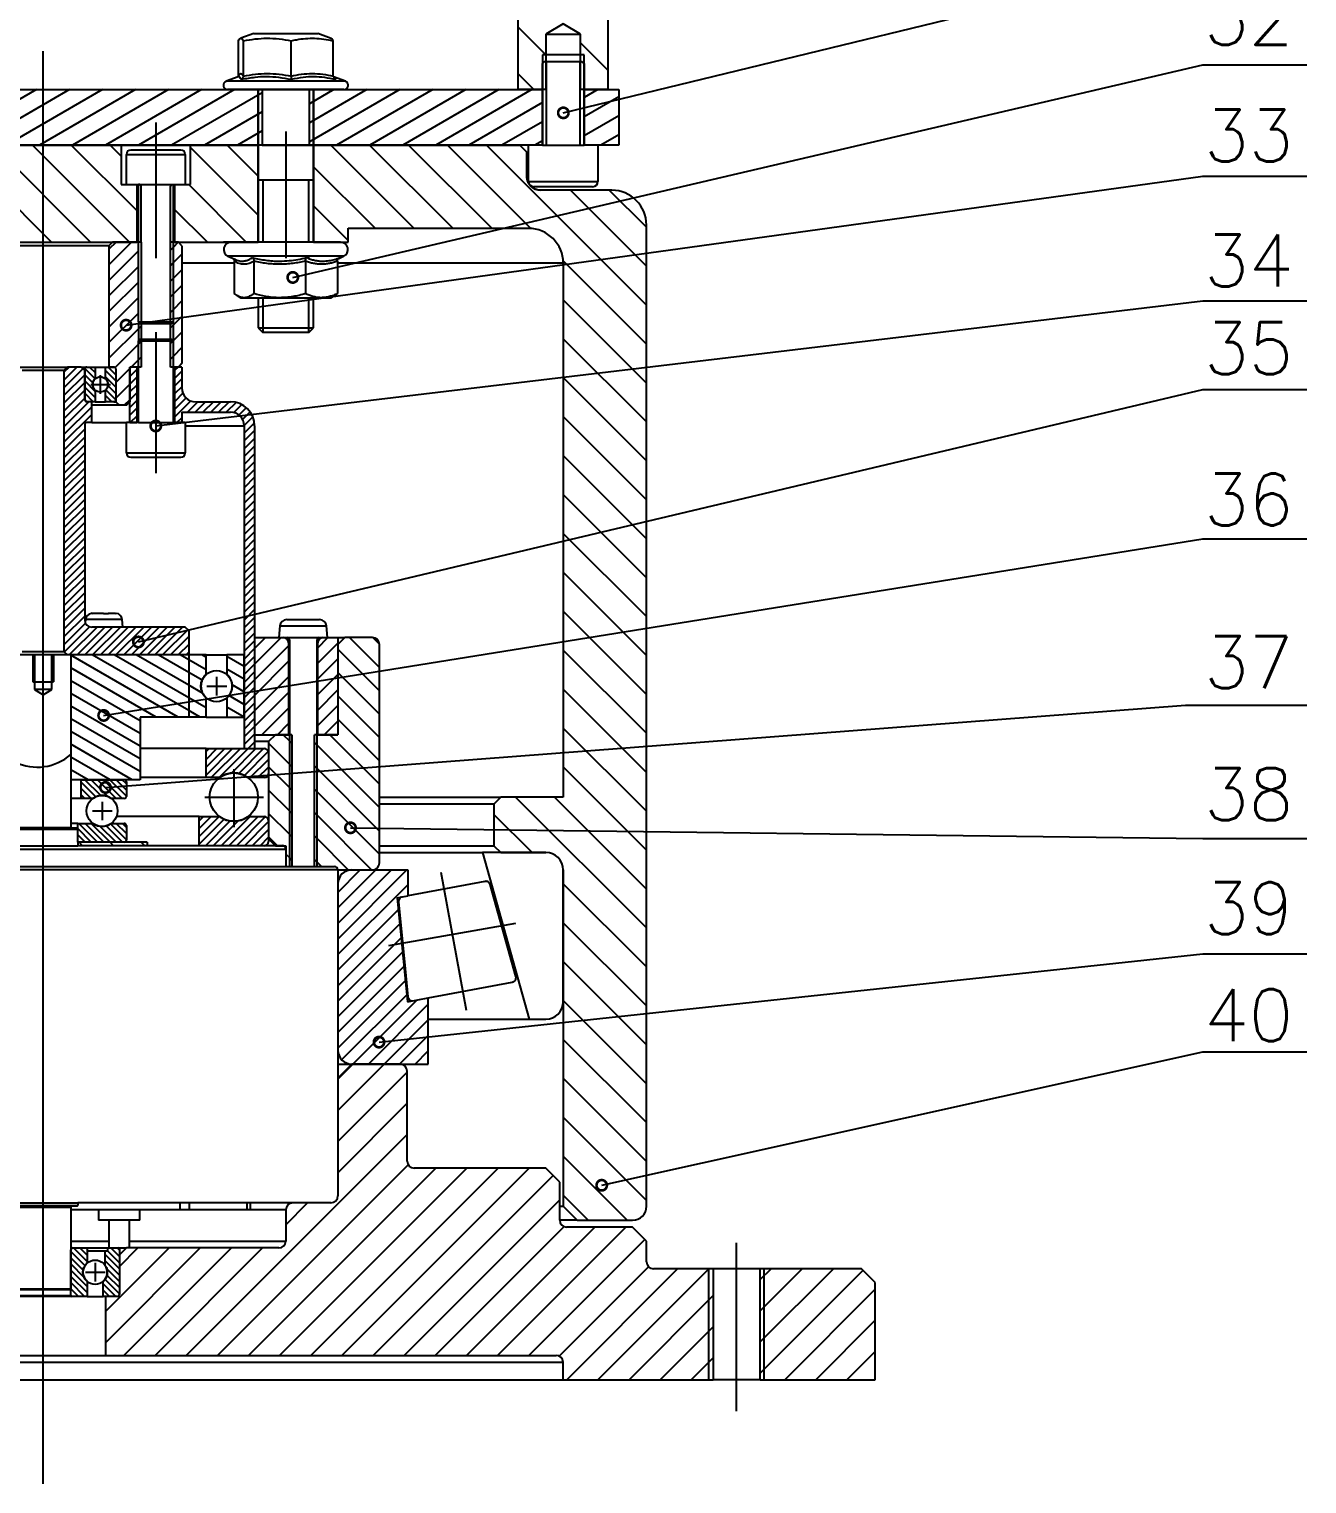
# Model space of a CAD drawing. Header units: millimetres. Extents: x 56 to 1245, y 45 to 886.
# Drawn here: x 543.7 to 666.5, y 280.4 to 420.2 of the extents above; entities that cross this region are included whole.
import ezdxf
from ezdxf.enums import TextEntityAlignment as Align

# ---------------------------------------------------------------- set-up
doc = ezdxf.new("R2010")
doc.units = ezdxf.units.MM
doc.layers.get('0').update_dxf_attribs({"color": 3})
doc.styles.get("Standard").update_dxf_attribs({"font": 'txt', "bigfont": 'gbcbig.shx'})

# ---------------------------------------------------------------- blocks, each defined once
blk = doc.blocks.new('_DotSmall')
at = {"color": 0, "linetype": 'ByBlock', "const_width": 0.5}
blk.add_lwpolyline([(-0.0625, 0, 1), (0.0625, 0, 1)], format="xyb", close=True, dxfattribs=at)

msp = doc.modelspace()

# ---------------------------------------------------------------- hatches: boundary and pattern name
h = msp.add_hatch()
h.set_pattern_fill('ANSI31', color=0, scale=0.25, style=0)
edge = h.paths.add_edge_path(flags=17)
edge.add_line((544.19, 360.05), (542.42, 360.05))
edge.add_line((544.02, 360.05), (544.02, 357.47))
edge.add_line((544.02, 357.47), (546.02, 357.47))
edge.add_line((544.19, 360.05), (544.19, 356.71))
edge = h.paths.add_edge_path()
edge.add_line((546.02, 360.05), (546.02, 357.47))
edge.add_line((547.62, 360.05), (545.85, 360.05))
edge.add_line((545.85, 356.71), (545.85, 360.05))
edge.add_line((544.02, 357.47), (546.02, 357.47))
edge = h.paths.add_edge_path()
edge.add_line((546.02, 360.05), (546.02, 357.47))
edge.add_line((547.62, 360.05), (545.85, 360.05))
edge.add_line((545.85, 356.71), (545.85, 360.05))
edge.add_line((544.02, 357.47), (546.02, 357.47))
edge = h.paths.add_edge_path()
edge.add_line((544.19, 360.05), (544.19, 356.71))
edge.add_line((544.19, 360.05), (542.42, 360.05))
edge.add_line((544.02, 360.05), (544.02, 357.47))
edge.add_line((544.02, 357.47), (546.02, 357.47))

# ---------------------------------------------------------------- linework, layer by layer
at = {"layer": 'Defpoints', "linetype": 'Continuous', "lineweight": -3}
for p, q in [((590.69, 414.38), (590.69, 424.38)), ((599.35, 414.38), (599.35, 424.38)), ((565.29, 419.78), (564.04, 419.32)), ((565.29, 419.78), (571.42, 419.78)), ((572.71, 419.31), (571.42, 419.78)), ((590.69, 420.39), (593.35, 417.72)), ((595.02, 420.72), (593.35, 419.71)), ((593.35, 419.71), (593.35, 414.38)), ((593.35, 419.71), (596.69, 419.71)), ((596.69, 419.71), (595.02, 420.72)), ((596.69, 414.38), (596.69, 419.71)), ((563.79, 415.69), (563.79, 419.08)), ((564.29, 415.69), (564.29, 419.08)), ((568.85, 415.69), (568.85, 419.08)), ((572.91, 415.69), (572.91, 419.08)), ((596.69, 418.88), (599.35, 416.21)), ((593.19, 417.05), (593.02, 416.88)), ((593.02, 409.05), (593.02, 416.88)), ((596.85, 417.05), (593.19, 417.05)), ((597.02, 416.88), (596.85, 417.05)), ((597.02, 416.88), (597.02, 409.05)), ((563.77, 415.6), (562.62, 415.18)), ((563.77, 415.6), (563.79, 415.69)), ((574.08, 415.18), (572.93, 415.6)), ((590.69, 415.9), (592.2, 414.38)), ((523.95, 414.38), (566.09, 414.38)), ((544.38, 414.38), (535.14, 409.05)), ((547.56, 414.38), (538.32, 409.05)), ((550.73, 414.38), (541.49, 409.05)), ((553.91, 414.38), (544.67, 409.05)), ((557.08, 414.38), (547.84, 409.05)), ((560.26, 414.38), (551.02, 409.05)), ((563.43, 414.38), (554.19, 409.05)), ((566.09, 414.08), (557.37, 409.05)), ((563.7, 415.18), (562.62, 415.18)), ((563.82, 414.38), (562.76, 414.38)), ((574.08, 415.18), (563.7, 415.18)), ((573.94, 414.38), (563.82, 414.38)), ((565.69, 414.38), (565.69, 399.71)), ((566.09, 414.38), (566.09, 409.05)), ((566.09, 414.38), (570.62, 414.38)), ((570.62, 409.05), (570.62, 414.38)), ((570.62, 414.38), (593.02, 414.38)), ((579.31, 414.38), (570.62, 409.37)), ((576.13, 414.38), (570.62, 411.2)), ((572.96, 414.38), (570.62, 413.03)), ((571.02, 399.71), (571.02, 414.38)), ((582.48, 414.38), (573.24, 409.05)), ((585.66, 414.38), (576.42, 409.05)), ((588.83, 414.38), (579.59, 409.05)), ((592.01, 414.38), (582.77, 409.05)), ((593.35, 414.38), (590.69, 414.38)), ((593.02, 414.38), (593.02, 409.05)), ((596.69, 414.39), (596.69, 414.38)), ((599.35, 414.38), (596.69, 414.38)), ((597.02, 409.05), (597.02, 414.38)), ((597.02, 414.38), (600.35, 414.38)), ((598.36, 414.38), (597.02, 413.61)), ((600.35, 414.38), (600.35, 409.05)), ((593.02, 413.13), (585.94, 409.05)), ((600.35, 413.7), (597.02, 411.78)), ((566.09, 412.25), (560.54, 409.05)), ((593.02, 411.3), (589.12, 409.05)), ((600.35, 411.87), (597.02, 409.94)), ((566.09, 410.41), (563.72, 409.05)), ((600.35, 410.03), (598.64, 409.05)), ((566.09, 409.05), (523.95, 409.05)), ((524.35, 409.05), (565.69, 409.05)), ((552.52, 409.05), (537.52, 409.05)), ((549.58, 399.71), (540.25, 409.05)), ((553.32, 399.71), (543.99, 409.05)), ((554.02, 402.76), (547.73, 409.05)), ((552.52, 408), (551.47, 409.05)), ((552.52, 409.05), (552.52, 405.25)), ((559.19, 409.05), (552.52, 409.05)), ((559.19, 405.25), (559.19, 409.05)), ((590.85, 409.05), (559.19, 409.05)), ((565.69, 402.32), (559.19, 408.82)), ((565.69, 406.06), (562.7, 409.05)), ((566.09, 409.05), (570.62, 409.05)), ((593.02, 409.05), (570.62, 409.05)), ((571.02, 409.05), (590.85, 409.05)), ((571.02, 409.05), (590.85, 409.05)), ((580.67, 401.05), (572.67, 409.05)), ((584.41, 401.05), (576.41, 409.05)), ((588.15, 401.05), (580.15, 409.05)), ((591.9, 401.04), (583.89, 409.05)), ((603.02, 393.66), (587.64, 409.05)), ((590.85, 409.05), (591.52, 408.38)), ((591.52, 408.38), (590.85, 409.05)), ((591.52, 408.38), (591.52, 406.05)), ((591.52, 406.05), (591.52, 408.38)), ((591.69, 405.55), (591.69, 409.05)), ((593.02, 409.05), (591.69, 409.05)), ((593.02, 409.47), (592.29, 409.05)), ((598.35, 409.05), (597.02, 409.05)), ((600.35, 409.05), (597.02, 409.05)), ((598.35, 409.05), (598.35, 405.55)), ((545.84, 399.71), (537.52, 408.04)), ((553.02, 405.25), (553.02, 408.16)), ((558.69, 408.16), (558.69, 405.25)), ((576.93, 401.05), (571.02, 406.96)), ((591.69, 405.55), (597.92, 405.55)), ((597.92, 405.55), (598.35, 405.55)), ((552.52, 405.25), (554.02, 405.25)), ((553.02, 405.25), (554.19, 405.25)), ((554.02, 405.25), (554.02, 399.71)), ((554.19, 392.05), (554.19, 405.25)), ((557.52, 405.25), (558.69, 405.25)), ((557.52, 405.25), (557.52, 392.05)), ((557.69, 399.71), (557.69, 405.25)), ((557.69, 405.25), (559.19, 405.25)), ((564.55, 399.71), (559.02, 405.25)), ((597.48, 405.05), (592.19, 405.05)), ((599.69, 404.71), (592.85, 404.71)), ((603.02, 397.41), (595.71, 404.71)), ((597.85, 405.05), (597.48, 405.05)), ((603.02, 401.15), (599.45, 404.71)), ((560.81, 399.71), (557.69, 402.84)), ((574.35, 399.88), (571.02, 403.21)), ((603.02, 307.05), (603.02, 401.38)), ((574.35, 399.71), (574.35, 401.05)), ((574.35, 401.05), (591.69, 401.05)), ((536.02, 399.71), (554.02, 399.71)), ((551.35, 399.38), (538.69, 399.38)), ((551.69, 399.71), (551.35, 399.38)), ((553.52, 399.71), (551.35, 397.54)), ((552.03, 399.71), (551.35, 399.04)), ((551.35, 399.38), (551.35, 387.71)), ((554.19, 398.88), (551.35, 396.05)), ((554.45, 399.71), (551.69, 399.71)), ((554.45, 399.71), (554.45, 387.71)), ((557.25, 387.71), (557.25, 399.71)), ((558.02, 399.71), (557.25, 399.71)), ((557.52, 399.22), (557.25, 398.95)), ((558.01, 399.71), (557.52, 399.22)), ((558.35, 398.56), (557.52, 397.72)), ((557.69, 399.71), (565.69, 399.71)), ((558.35, 399.38), (558.02, 399.71)), ((558.35, 399.38), (558.35, 388.05)), ((563.09, 399.71), (562.35, 399.71)), ((565.69, 399.71), (563.09, 399.71)), ((573.62, 399.71), (563.09, 399.71)), ((571.02, 399.71), (574.35, 399.71)), ((554.19, 397.38), (551.35, 394.55)), ((557.52, 397.72), (557.25, 397.46)), ((563.39, 397.71), (558.35, 397.71)), ((562.79, 398.38), (563.45, 398.07)), ((573.91, 398.38), (562.79, 398.38)), ((563.39, 397.89), (563.39, 394.77)), ((565.28, 397.89), (565.28, 394.77)), ((570.24, 397.89), (570.24, 394.77)), ((573.31, 397.89), (573.31, 394.77)), ((595.02, 397.71), (573.31, 397.71)), ((573.45, 398.16), (573.91, 398.38)), ((603.02, 389.92), (595.01, 397.93)), ((595.02, 397.71), (595.02, 346.38)), ((554.19, 395.89), (551.35, 393.05)), ((557.52, 396.23), (557.25, 395.96)), ((558.35, 397.06), (557.52, 396.23)), ((554.19, 394.39), (551.35, 391.56)), ((557.52, 394.73), (557.25, 394.46)), ((558.35, 395.56), (557.52, 394.73)), ((563.67, 394.58), (564.02, 394.38)), ((564.02, 394.38), (564.34, 394.38)), ((564.34, 394.38), (567.76, 394.38)), ((565.69, 394.38), (565.69, 391.5)), ((567.76, 394.38), (571.78, 394.38)), ((571.02, 391.5), (571.02, 394.38)), ((571.78, 394.38), (572.69, 394.38)), ((572.69, 394.38), (573.03, 394.58)), ((557.52, 393.23), (557.25, 392.97)), ((558.35, 394.07), (557.52, 393.23)), ((603.02, 386.18), (595.02, 394.18)), ((554.19, 392.89), (551.35, 390.06)), ((554.19, 392.05), (554.32, 391.91)), ((554.45, 391.66), (554.19, 391.4)), ((554.32, 391.91), (557.39, 391.91)), ((557.52, 391.74), (557.25, 391.47)), ((557.39, 391.91), (557.52, 392.05)), ((558.35, 392.57), (557.52, 391.74)), ((554.19, 391.4), (551.35, 388.56)), ((554.32, 390.38), (554.19, 390.25)), ((554.19, 382.38), (554.19, 390.25)), ((554.45, 390.17), (554.19, 389.9)), ((557.39, 390.38), (554.32, 390.38)), ((557.52, 390.24), (557.25, 389.97)), ((557.52, 390.25), (557.39, 390.38)), ((558.35, 391.07), (557.52, 390.24)), ((557.52, 390.25), (557.52, 382.38)), ((565.69, 391.5), (566.14, 391.05)), ((565.69, 391.5), (566.19, 391.5)), ((566.55, 391.05), (566.14, 391.05)), ((566.19, 391.5), (571.02, 391.5)), ((570.57, 391.05), (566.55, 391.05)), ((570.57, 391.05), (571.02, 391.5)), ((603.02, 382.44), (595.02, 390.44)), ((554.19, 389.9), (551.95, 387.66)), ((557.52, 388.74), (557.25, 388.48)), ((558.35, 389.58), (557.52, 388.74)), ((542.69, 387.71), (547.35, 387.71)), ((547.02, 387.38), (543.02, 387.38)), ((547.35, 387.71), (547.02, 387.38)), ((548.26, 387.71), (547.02, 386.47)), ((547.51, 387.71), (547.02, 387.22)), ((548.85, 387.55), (547.02, 385.73)), ((547.02, 387.38), (547.02, 360.38)), ((548.69, 387.71), (547.35, 387.71)), ((549.02, 387.38), (548.69, 387.71)), ((548.69, 387.71), (549.22, 387.71)), ((549.02, 387.51), (548.89, 387.51)), ((549.02, 384.58), (549.02, 387.51)), ((549.02, 387.38), (549.02, 384.58)), ((549.03, 387.57), (550.01, 386.59)), ((549.22, 387.71), (550.02, 387.71)), ((549.48, 387.71), (550.02, 387.18)), ((550.02, 387.71), (550.02, 386.6)), ((550.02, 387.71), (551.02, 387.71)), ((551.02, 386.6), (551.02, 387.71)), ((551.02, 387.71), (551.82, 387.71)), ((551.02, 387.38), (552.02, 386.38)), ((551.28, 387.71), (552.02, 386.98)), ((551.82, 387.71), (551.35, 387.71)), ((551.89, 387.7), (552, 387.59)), ((553.35, 387.57), (552.02, 386.24)), ((552.02, 387.51), (552.02, 384.38)), ((552.02, 387.51), (552.02, 384.58)), ((553.35, 382.38), (553.35, 387.71)), ((554.02, 387.71), (553.35, 387.71)), ((553.35, 387.51), (553.35, 384.38)), ((554.02, 387.49), (553.35, 386.82)), ((553.49, 387.7), (553.36, 387.58)), ((554.19, 388.4), (553.5, 387.71)), ((554.45, 387.71), (553.55, 387.71)), ((554.02, 387.71), (554.02, 382.38)), ((554.45, 388.67), (554.19, 388.4)), ((558.02, 387.71), (557.25, 387.71)), ((557.69, 382.38), (557.69, 387.71)), ((558.35, 387.71), (557.69, 387.71)), ((557.99, 387.71), (557.69, 387.41)), ((558.35, 388.08), (557.99, 387.71)), ((558.02, 387.71), (558.35, 388.05)), ((558.35, 387.71), (558.35, 385.71)), ((549.02, 386.98), (547.02, 384.98)), ((549.02, 386.23), (547.02, 384.23)), ((549.02, 386.98), (549.79, 386.21)), ((549.02, 386.38), (550.02, 385.38)), ((551.02, 386.78), (552.02, 385.78)), ((551.25, 385.94), (552.02, 385.18)), ((553.35, 386.07), (552.02, 384.74)), ((554.02, 386.74), (553.35, 386.07)), ((554.02, 385.99), (553.35, 385.32)), ((558.35, 387.33), (557.69, 386.66)), ((558.35, 386.58), (557.69, 385.92)), ((603.02, 378.7), (595.02, 386.7)), ((549.02, 385.48), (547.02, 383.48)), ((549.02, 384.73), (547.02, 382.73)), ((549.02, 385.79), (550.02, 384.79)), ((549.02, 385.19), (549.82, 384.38)), ((549.02, 384.59), (549.22, 384.38)), ((550.02, 385.5), (550.02, 384.38)), ((551.02, 384.38), (551.02, 385.5)), ((551.02, 384.98), (551.62, 384.38)), ((551.06, 385.54), (552.02, 384.58)), ((553.35, 384.58), (552.82, 384.05)), ((554.02, 385.24), (553.35, 384.58)), ((558.35, 385.83), (557.69, 385.17)), ((558.46, 385.19), (557.69, 384.42)), ((558.76, 384.75), (557.69, 383.67)), ((549.42, 384.38), (547.02, 381.98)), ((549.69, 383.9), (547.02, 381.24)), ((549.69, 383.15), (547.02, 380.49)), ((549.69, 384.38), (549.22, 384.38)), ((550.02, 384.38), (549.22, 384.38)), ((549.69, 382.38), (549.69, 384.38)), ((552.35, 384.05), (549.69, 384.05)), ((550.02, 384.38), (551.02, 384.38)), ((551.82, 384.38), (551.02, 384.38)), ((551.02, 384.38), (551.02, 384.38)), ((551.82, 384.38), (552.02, 384.38)), ((552.02, 384.38), (552.35, 384.05)), ((553.02, 384.05), (552.35, 384.05)), ((553.02, 384.05), (553.35, 384.38)), ((554.02, 384.49), (553.35, 383.83)), ((554.02, 383.75), (553.35, 383.08)), ((559.23, 384.46), (557.69, 382.92)), ((558.35, 383.38), (558.35, 382.38)), ((558.35, 383.38), (563.02, 383.38)), ((559.89, 384.38), (558.89, 383.38)), ((560.64, 384.38), (559.64, 383.38)), ((559.69, 384.38), (563.02, 384.38)), ((561.39, 384.38), (560.39, 383.38)), ((562.14, 384.38), (561.14, 383.38)), ((562.89, 384.38), (561.89, 383.38)), ((563.57, 384.32), (562.63, 383.38)), ((564.11, 384.11), (563.34, 383.34)), ((564.55, 383.8), (563.84, 383.09)), ((564.91, 383.41), (564.19, 382.69)), ((549.02, 382.18), (549.02, 363.38)), ((549.69, 382.38), (549.22, 382.38)), ((549.69, 382.41), (549.66, 382.38)), ((549.69, 382.38), (550.15, 382.38)), ((550.15, 382.38), (553.02, 382.38)), ((553.02, 379.46), (553.02, 382.38)), ((554.19, 382.38), (553.02, 382.38)), ((553.35, 382.38), (554.02, 382.38)), ((554.02, 383), (553.4, 382.38)), ((558.69, 382.38), (557.52, 382.38)), ((557.69, 382.38), (558.35, 382.38)), ((558.35, 382.84), (557.89, 382.38)), ((558.69, 382.38), (558.69, 379.46)), ((558.69, 382.05), (564.35, 382.05)), ((565.18, 382.93), (564.35, 382.1)), ((565.33, 382.34), (564.35, 381.36)), ((564.35, 382.05), (564.35, 351.05)), ((565.35, 382.05), (565.35, 351.05)), ((603.02, 374.96), (595.02, 382.96)), ((549.02, 381.74), (547.02, 379.74)), ((549.02, 380.99), (547.02, 378.99)), ((565.35, 381.61), (564.35, 380.61)), ((565.35, 380.86), (564.35, 379.86)), ((549.02, 380.24), (547.02, 378.24)), ((549.02, 379.49), (547.02, 377.49)), ((565.35, 380.11), (564.35, 379.11)), ((565.35, 379.36), (564.35, 378.36)), ((603.02, 371.21), (595.02, 379.21)), ((549.02, 378.75), (547.02, 376.75)), ((549.02, 378), (547.02, 376)), ((565.35, 378.62), (564.35, 377.62)), ((565.35, 377.87), (564.35, 376.87)), ((549.02, 377.25), (547.02, 375.25)), ((549.02, 376.5), (547.02, 374.5)), ((565.35, 377.12), (564.35, 376.12)), ((565.35, 376.37), (564.35, 375.37)), ((549.02, 375.75), (547.02, 373.75)), ((549.02, 375), (547.02, 373)), ((565.35, 375.62), (564.35, 374.62)), ((565.35, 374.87), (564.35, 373.87)), ((603.02, 367.47), (595.02, 375.47)), ((549.02, 374.26), (547.02, 372.26)), ((549.02, 373.51), (547.02, 371.51)), ((565.35, 374.13), (564.35, 373.13)), ((565.35, 373.38), (564.35, 372.38)), ((549.02, 372.76), (547.02, 370.76)), ((549.02, 372.01), (547.02, 370.01)), ((565.35, 372.63), (564.35, 371.63)), ((549.02, 371.26), (547.02, 369.26)), ((565.35, 371.88), (564.35, 370.88)), ((565.35, 371.13), (564.35, 370.13)), ((603.02, 363.73), (595.02, 371.73)), ((549.02, 370.51), (547.02, 368.51)), ((549.02, 369.77), (547.02, 367.77)), ((565.35, 370.38), (564.35, 369.38)), ((565.35, 369.64), (564.35, 368.64)), ((549.02, 369.02), (547.02, 367.02)), ((549.02, 368.27), (547.02, 366.27)), ((565.35, 368.89), (564.35, 367.89)), ((565.35, 368.14), (564.35, 367.14)), ((603.02, 359.99), (595.02, 367.99)), ((549.02, 367.52), (547.02, 365.52)), ((549.02, 366.77), (547.02, 364.77)), ((565.35, 367.39), (564.35, 366.39)), ((565.35, 366.64), (564.35, 365.64)), ((549.02, 366.02), (547.02, 364.02)), ((549.02, 365.28), (547.02, 363.28)), ((565.35, 365.89), (564.35, 364.89)), ((565.35, 365.14), (564.35, 364.14)), ((549.02, 364.53), (547.02, 362.53)), ((549.02, 363.78), (547.02, 361.78)), ((549.75, 364.05), (549.66, 364.04)), ((549.75, 364.04), (549.83, 364.05)), ((549.75, 364.05), (549.83, 364.05)), ((549.83, 364.05), (550.83, 364.05)), ((550.83, 364.05), (550.84, 364.04)), ((550.84, 364.04), (551.3, 364.04)), ((551.3, 364.04), (551.28, 364.05)), ((551.28, 364.05), (551.96, 364.05)), ((551.96, 364.05), (552.04, 364.04)), ((565.35, 364.4), (564.35, 363.4)), ((565.35, 363.65), (564.35, 362.65)), ((603.02, 356.25), (595.02, 364.25)), ((549.08, 363.1), (547.02, 361.03)), ((549.48, 362.75), (547.07, 360.33)), ((550.2, 362.71), (547.53, 360.05)), ((550.95, 362.71), (548.28, 360.05)), ((551.7, 362.71), (549.03, 360.05)), ((549.08, 363.44), (549.06, 363.16)), ((552.62, 363.44), (549.08, 363.44)), ((558.69, 362.71), (549.69, 362.71)), ((552.45, 362.71), (549.78, 360.05)), ((553.19, 362.71), (550.53, 360.05)), ((553.94, 362.71), (551.28, 360.05)), ((554.69, 362.71), (552.02, 360.05)), ((552.69, 362.71), (552.62, 363.44)), ((555.44, 362.71), (552.77, 360.05)), ((556.19, 362.71), (553.52, 360.05)), ((556.94, 362.71), (554.27, 360.05)), ((557.68, 362.71), (555.02, 360.05)), ((558.43, 362.71), (555.77, 360.05)), ((558.93, 362.47), (556.51, 360.05)), ((559.02, 362.38), (558.69, 362.71)), ((559.02, 362.38), (559.02, 360.05)), ((565.35, 362.9), (564.35, 361.9)), ((567.78, 362.84), (567.69, 361.71)), ((572.35, 361.71), (572.25, 362.84)), ((559.02, 361.81), (557.26, 360.05)), ((559.02, 361.06), (558.01, 360.05)), ((565.35, 362.15), (564.35, 361.15)), ((565.35, 361.4), (564.35, 360.4)), ((565.35, 361.71), (565.35, 352.38)), ((565.35, 361.71), (568.12, 361.71)), ((565.35, 360.65), (566.41, 361.71)), ((565.35, 359.16), (567.91, 361.71)), ((565.35, 357.66), (568.62, 360.93)), ((567.69, 361.71), (568.49, 361.71)), ((568.62, 361.21), (568.62, 352.38)), ((568.69, 361.51), (568.69, 339.71)), ((571.35, 339.71), (571.35, 361.51)), ((571.42, 360.73), (572.4, 361.71)), ((571.42, 352.38), (571.42, 361.21)), ((571.42, 359.24), (573.35, 361.17)), ((571.55, 361.71), (572.35, 361.71)), ((571.92, 361.71), (573.35, 361.71)), ((574.02, 361.71), (573.35, 361.05)), ((573.35, 361.71), (574.02, 361.71)), ((573.35, 361.71), (573.35, 352.38)), ((573.35, 361.05), (573.35, 352.38)), ((576.69, 361.71), (574.02, 361.71)), ((574.48, 361.71), (577.35, 358.84)), ((576.72, 361.71), (577.35, 361.09)), ((577.35, 340.05), (577.35, 361.05)), ((544.19, 360.05), (542.42, 360.05)), ((543.02, 360.38), (547.02, 360.38)), ((544.19, 360.05), (544.19, 356.71)), ((545.85, 360.05), (544.19, 360.05)), ((545.85, 356.71), (545.85, 360.05)), ((547.62, 360.05), (545.85, 360.05)), ((547.02, 360.38), (547.35, 360.05)), ((559.02, 360.05), (547.35, 360.05)), ((547.69, 359.98), (547.62, 360.05)), ((547.69, 360.05), (547.69, 348.05)), ((560.69, 360.05), (547.69, 360.05)), ((558.01, 354.05), (547.69, 360.01)), ((547.69, 359.98), (547.69, 343.45)), ((559.02, 354.69), (549.74, 360.05)), ((559.02, 355.91), (551.85, 360.05)), ((559.02, 357.13), (553.97, 360.05)), ((559.02, 358.35), (556.09, 360.05)), ((559.02, 359.57), (558.2, 360.05)), ((559.02, 360.31), (558.76, 360.05)), ((560.69, 358.61), (559.02, 359.57)), ((560.69, 359.83), (560.32, 360.05)), ((560.69, 358.17), (560.69, 360.05)), ((560.69, 360.05), (562.68, 360.05)), ((562.68, 360.05), (562.68, 358.17)), ((564.35, 360.05), (562.68, 360.05)), ((564.35, 358.94), (562.68, 359.91)), ((565.35, 360.65), (564.35, 359.65)), ((564.35, 354.05), (564.35, 360.05)), ((565.35, 359.91), (564.35, 358.91)), ((565.35, 356.16), (568.62, 359.43)), ((571.42, 357.74), (573.35, 359.67)), ((573.35, 360.59), (577.35, 356.59)), ((603.02, 352.51), (595.02, 360.51)), ((555.89, 354.05), (547.69, 358.79)), ((560.3, 357.62), (559.02, 358.35)), ((564.35, 357.72), (562.68, 358.68)), ((565.35, 359.16), (564.35, 358.16)), ((565.35, 358.41), (564.35, 357.41)), ((571.42, 356.24), (573.35, 358.18)), ((573.35, 358.35), (577.35, 354.35)), ((544.19, 356.71), (545.02, 356.21)), ((545.85, 356.71), (544.19, 356.71)), ((545.02, 356.21), (545.85, 356.71)), ((554.35, 353.72), (547.69, 357.57)), ((560.35, 356.36), (559.02, 357.13)), ((564.35, 356.5), (563.18, 357.17)), ((565.35, 357.66), (564.35, 356.66)), ((565.35, 356.91), (564.35, 355.91)), ((565.35, 354.67), (568.62, 357.93)), ((571.42, 354.75), (573.35, 356.68)), ((603.02, 348.76), (595.02, 356.76)), ((554.35, 352.49), (547.69, 356.34)), ((560.69, 354.95), (559.02, 355.91)), ((560.69, 354.05), (560.69, 355.93)), ((562.68, 355.93), (562.68, 354.05)), ((564.35, 355.28), (562.87, 356.13)), ((565.35, 356.16), (564.35, 355.16)), ((565.35, 355.42), (564.35, 354.42)), ((565.35, 353.17), (568.62, 356.44)), ((571.42, 353.25), (573.35, 355.18)), ((573.35, 356.1), (577.35, 352.1)), ((554.35, 351.27), (547.69, 355.12)), ((554.35, 350.05), (547.69, 353.9)), ((554.35, 354.05), (554.35, 348.05)), ((560.69, 354.05), (554.35, 354.05)), ((560.13, 354.05), (559.02, 354.69)), ((560.69, 354.05), (562.68, 354.05)), ((564.35, 354.05), (562.68, 355.02)), ((562.68, 354.05), (564.35, 354.05)), ((565.35, 354.67), (564.35, 353.67)), ((565.35, 353.92), (564.35, 352.92)), ((566.06, 352.38), (568.62, 354.94)), ((573.35, 353.86), (577.35, 349.86)), ((554.35, 348.83), (547.69, 352.68)), ((565.35, 353.17), (564.35, 352.17)), ((565.35, 352.42), (564.35, 351.42)), ((567.56, 352.38), (568.62, 353.44)), ((572.05, 352.38), (573.35, 353.69)), ((603.02, 345.02), (595.02, 353.02)), ((553.59, 348.05), (547.69, 351.46)), ((560.69, 351.05), (554.35, 351.05)), ((560.69, 348.25), (560.69, 351.05)), ((560.69, 351.05), (566.29, 351.05)), ((560.69, 350.75), (560.98, 351.05)), ((560.69, 350), (561.73, 351.05)), ((560.69, 349.25), (562.48, 351.05)), ((560.69, 348.5), (563.23, 351.05)), ((561.18, 348.25), (563.98, 351.05)), ((561.93, 348.25), (564.73, 351.05)), ((563.12, 348.69), (565.47, 351.05)), ((563.83, 348.65), (566.22, 351.05)), ((564.35, 351.05), (565.35, 351.05)), ((565.35, 351.67), (564.73, 351.05)), ((565.35, 352.38), (568.62, 352.38)), ((566.69, 351.71), (565.35, 351.71)), ((567.35, 352.38), (566.69, 351.71)), ((566.69, 351.71), (566.69, 342.38)), ((566.69, 351.55), (568.69, 349.55)), ((568.92, 352.38), (567.35, 352.38)), ((568.09, 352.38), (568.69, 351.79)), ((568.69, 351.79), (568.92, 351.56)), ((568.92, 352.38), (568.92, 339.71)), ((571.12, 339.71), (571.12, 352.38)), ((573.35, 352.38), (571.12, 352.38)), ((571.12, 351.6), (571.35, 351.37)), ((571.35, 351.37), (577.35, 345.37)), ((571.42, 352.38), (573.35, 352.38)), ((572.58, 352.38), (577.35, 347.61)), ((551.47, 348.05), (547.69, 350.23)), ((564.38, 348.46), (566.67, 350.75)), ((564.92, 348.25), (566.69, 350.01)), ((566.69, 350.65), (566.69, 348.65)), ((549.35, 348.05), (547.69, 349.01)), ((560.69, 348.25), (554.35, 348.25)), ((561.97, 348.25), (560.69, 348.25)), ((566.29, 348.25), (564.73, 348.25)), ((565.67, 348.25), (566.69, 349.27)), ((566.45, 348.28), (566.65, 348.48)), ((566.69, 349.3), (568.69, 347.3)), ((568.69, 349.55), (568.92, 349.31)), ((571.12, 349.36), (571.35, 349.12)), ((571.35, 349.12), (577.35, 343.12)), ((603.02, 341.28), (595.02, 349.28)), ((554.35, 348.05), (547.69, 348.05)), ((548.69, 346.25), (548.69, 348.05)), ((548.69, 348.05), (552.82, 348.05)), ((550.08, 346.41), (548.69, 347.8)), ((549.64, 346.25), (548.69, 347.2)), ((550.56, 346.53), (549.04, 348.05)), ((551.27, 346.41), (549.64, 348.05)), ((552.04, 346.25), (550.24, 348.05)), ((552.63, 346.25), (550.83, 348.05)), ((553.02, 346.46), (551.43, 348.05)), ((553.02, 347.06), (552.03, 348.05)), ((553.02, 347.66), (552.63, 348.05)), ((553.02, 347.85), (553.02, 346.45)), ((566.69, 347.06), (568.69, 345.06)), ((568.69, 347.3), (568.92, 347.07)), ((571.12, 347.11), (571.35, 346.88)), ((571.35, 346.88), (577.35, 340.88)), ((548.69, 346.25), (547.69, 346.25)), ((549.04, 346.25), (548.69, 346.61)), ((549.81, 346.25), (548.69, 346.25)), ((552.82, 346.25), (551.56, 346.25)), ((577.35, 346.38), (589.02, 346.38)), ((588.35, 345.71), (577.35, 345.71)), ((589.02, 346.38), (588.35, 345.71)), ((588.35, 345.71), (588.35, 341.71)), ((595.02, 346.38), (589.02, 346.38)), ((603.02, 333.8), (590.43, 346.38)), ((603.02, 337.54), (594.18, 346.38)), ((560.02, 344.51), (552.07, 344.51)), ((560.02, 341.71), (560.02, 344.51)), ((560.02, 344.51), (561.97, 344.51)), ((560.02, 344.1), (560.44, 344.51)), ((560.02, 343.35), (561.19, 344.51)), ((560.02, 342.6), (561.93, 344.51)), ((560.02, 341.85), (562.42, 344.26)), ((560.63, 341.71), (563, 344.09)), ((561.38, 341.71), (563.76, 344.1)), ((562.13, 341.71), (564.93, 344.51)), ((562.88, 341.71), (565.68, 344.51)), ((563.62, 341.71), (566.41, 344.5)), ((564.37, 341.71), (566.69, 344.03)), ((564.73, 344.51), (566.29, 344.51)), ((566.69, 344.81), (568.69, 342.81)), ((566.69, 344.11), (566.69, 342.11)), ((568.69, 345.06), (568.92, 344.82)), ((571.12, 344.87), (571.35, 344.63)), ((571.35, 344.63), (576.6, 339.38)), ((592.03, 341.05), (588.35, 344.72)), ((548.35, 343.85), (547.69, 343.85)), ((547.69, 343.45), (547.75, 343.38)), ((548.29, 343.38), (547.75, 343.38)), ((548.35, 343.31), (548.29, 343.38)), ((548.35, 342.05), (548.35, 343.85)), ((548.35, 343.85), (549.81, 343.85)), ((549.65, 342.05), (548.35, 343.35)), ((549.05, 342.05), (548.35, 342.75)), ((550.25, 342.05), (548.45, 343.85)), ((550.85, 342.05), (549.05, 343.85)), ((551.45, 342.05), (549.65, 343.85)), ((552.05, 342.05), (550.52, 343.57)), ((552.64, 342.05), (551.08, 343.61)), ((553.02, 342.27), (551.49, 343.8)), ((551.56, 343.85), (552.82, 343.85)), ((553.02, 342.87), (552.04, 343.85)), ((553.02, 343.47), (552.64, 343.85)), ((553.02, 343.65), (553.02, 342.25)), ((565.12, 341.71), (566.69, 343.28)), ((568.69, 342.81), (568.92, 342.58)), ((571.12, 342.62), (571.35, 342.39)), ((548.45, 342.05), (548.35, 342.15)), ((548.35, 342.05), (548.35, 341.71)), ((555.02, 342.05), (548.35, 342.05)), ((552.82, 342.05), (548.35, 342.05)), ((555.02, 341.71), (548.35, 341.71)), ((568.02, 341.71), (548.35, 341.71)), ((548.8, 341.71), (548.47, 342.05)), ((551.8, 341.71), (551.46, 342.05)), ((554.79, 341.71), (554.46, 342.05)), ((555.02, 342.05), (555.02, 341.71)), ((566.29, 341.71), (560.02, 341.71)), ((565.87, 341.71), (566.69, 342.53)), ((566.69, 342.57), (567.54, 341.71)), ((566.69, 342.38), (567.35, 341.71)), ((567.35, 341.71), (568.02, 341.71)), ((568.35, 341.38), (568.35, 339.71)), ((571.35, 342.39), (574.36, 339.38)), ((577.35, 341.71), (588.35, 341.71)), ((588.35, 341.71), (589.02, 341.05)), ((568.35, 340.9), (568.69, 340.57)), ((568.69, 340.57), (568.92, 340.33)), ((571.12, 340.38), (571.35, 340.14)), ((571.35, 340.14), (571.78, 339.71)), ((577.35, 341.05), (587.25, 341.05)), ((587.25, 341.05), (591.73, 325.05)), ((593.35, 341.05), (587.25, 341.05)), ((589.02, 341.05), (593.35, 341.05)), ((568.35, 339.71), (568.92, 339.71)), ((571.12, 339.71), (573.02, 339.71)), ((573.35, 339.38), (576.69, 339.38)), ((573.35, 339.38), (573.35, 308.05)), ((573.35, 337.22), (575.51, 339.38)), ((573.35, 335.73), (577.01, 339.38)), ((573.35, 334.23), (578.5, 339.38)), ((573.35, 332.73), (580, 339.38)), ((574.69, 339.38), (580.07, 339.38)), ((580.07, 339.38), (580.07, 336.89)), ((595.02, 339.38), (595.02, 307.05)), ((595.02, 326.71), (595.02, 339.38)), ((573.35, 338.05), (573.35, 322.05)), ((573.35, 331.24), (580.07, 337.95)), ((587.48, 338.28), (580.07, 336.89)), ((587.48, 338.28), (587.6, 338.31)), ((587.6, 338.31), (587.6, 338.31)), ((587.6, 338.31), (587.6, 338.31)), ((590.47, 329.13), (587.99, 337.97)), ((603.02, 330.05), (595.02, 338.05)), ((579.07, 336.69), (580.07, 336.89)), ((579.07, 336.69), (580.05, 326.71)), ((579.2, 336.32), (579.83, 329.86)), ((573.35, 329.74), (579.18, 335.57)), ((573.35, 328.24), (579.31, 334.2)), ((603.02, 326.31), (595.02, 334.31)), ((573.35, 326.75), (579.45, 332.84)), ((573.35, 325.25), (579.58, 331.48)), ((573.35, 323.75), (579.72, 330.12)), ((603.02, 322.57), (595.02, 330.57)), ((573.35, 322.26), (579.85, 328.76)), ((579.83, 329.86), (580.09, 327.19)), ((573.72, 321.13), (579.99, 327.39)), ((582.05, 327.07), (590.12, 328.59)), ((574.8, 320.71), (580.97, 326.88)), ((576.3, 320.71), (582.05, 326.47)), ((580.05, 326.71), (582.05, 327.07)), ((580.49, 326.8), (580.4, 326.78)), ((582.05, 320.71), (582.05, 327.07)), ((603.02, 318.83), (595.02, 326.83)), ((577.8, 320.71), (582.05, 324.97)), ((582.05, 325.05), (591.73, 325.05)), ((591.73, 325.05), (593.35, 325.05)), ((579.29, 320.71), (582.05, 323.47)), ((603.02, 315.09), (595.02, 323.09)), ((580.79, 320.71), (582.05, 321.98)), ((573.35, 320.71), (574.69, 320.71)), ((574.69, 320.71), (573.35, 319.38)), ((573.35, 319.26), (574.8, 320.71)), ((573.35, 316.27), (577.8, 320.71)), ((574.69, 320.71), (582.05, 320.71)), ((579.35, 320.71), (574.69, 320.71)), ((573.35, 313.28), (580.02, 319.94)), ((573.35, 319.38), (573.35, 308.05)), ((580.02, 311.38), (580.02, 320.05)), ((603.02, 311.35), (595.02, 319.35)), ((573.35, 310.28), (580.02, 316.95)), ((603.02, 307.6), (595.02, 315.6)), ((558.78, 292.71), (580.02, 313.96)), ((601.17, 305.71), (595.02, 311.86)), ((561.77, 292.71), (580.11, 311.05)), ((564.76, 292.71), (582.76, 310.71)), ((567.76, 292.71), (585.76, 310.71)), ((570.75, 292.71), (588.75, 310.71)), ((573.74, 292.71), (591.74, 310.71)), ((593.35, 310.71), (580.69, 310.71)), ((594.69, 309.38), (593.35, 310.71)), ((576.74, 292.71), (594.04, 310.02)), ((594.69, 305.71), (594.69, 309.38)), ((579.73, 292.71), (594.69, 307.67)), ((597.42, 305.71), (595.02, 308.12)), ((547.75, 307.05), (547.69, 306.98)), ((547.69, 306.98), (547.69, 299.11)), ((558.2, 306.71), (547.69, 306.71)), ((548.29, 307.05), (547.75, 307.05)), ((548.29, 307.05), (548.35, 307.11)), ((572.69, 307.38), (548.35, 307.38)), ((550.33, 306.71), (550.33, 305.71)), ((554.33, 305.71), (554.33, 306.71)), ((558.2, 306.71), (558.2, 307.38)), ((559.1, 306.71), (558.2, 306.71)), ((559.1, 306.71), (559.1, 307.38)), ((564.64, 306.71), (559.1, 306.71)), ((564.64, 306.71), (564.64, 307.38)), ((564.97, 306.71), (564.64, 306.71)), ((564.97, 306.71), (564.97, 307.38)), ((568.35, 306.71), (564.97, 306.71)), ((568.35, 305.28), (570.45, 307.38)), ((568.35, 306.71), (568.35, 303.71)), ((572.69, 307.38), (569.02, 307.38)), ((594.69, 307.05), (595.02, 307.05)), ((595.02, 307.05), (596.35, 305.71)), ((552.33, 305.71), (550.33, 305.71)), ((551.33, 305.71), (551.33, 303.05)), ((554.33, 305.71), (552.33, 305.71)), ((553.33, 303.05), (553.33, 305.71)), ((582.72, 292.71), (595.11, 305.1)), ((585.72, 292.71), (598.05, 305.05)), ((588.71, 292.71), (601.04, 305.05)), ((596.35, 305.71), (594.69, 305.71)), ((601.69, 305.05), (595.35, 305.05)), ((596.35, 305.71), (601.69, 305.71)), ((603.02, 303.71), (601.69, 305.05)), ((547.69, 303.71), (551.33, 303.71)), ((553.33, 303.71), (568.35, 303.71)), ((591.7, 292.71), (602.86, 303.87)), ((603.02, 301.71), (603.02, 303.71)), ((547.69, 303.05), (547.89, 303.05)), ((547.69, 298.48), (547.69, 302.85)), ((547.69, 302.7), (549.04, 301.35)), ((547.69, 302.11), (548.87, 300.92)), ((547.89, 303.05), (549.24, 303.05)), ((547.94, 303.05), (549.24, 301.75)), ((548.54, 303.05), (549.24, 302.35)), ((549.14, 303.05), (549.24, 302.94)), ((549.24, 303.05), (549.24, 301.58)), ((549.24, 303.05), (551.24, 303.05)), ((549.24, 302.78), (550.97, 302.78)), ((550.97, 301.39), (550.97, 302.78)), ((550.97, 302.78), (551.24, 302.78)), ((550.97, 302.41), (552.35, 301.03)), ((551.02, 296.93), (557.14, 303.05)), ((551.02, 293.94), (560.13, 303.05)), ((551.2, 302.78), (552.35, 301.63)), ((551.24, 302.78), (551.24, 303.05)), ((551.24, 303.05), (552.25, 303.05)), ((551.53, 303.05), (552.35, 302.23)), ((552.13, 303.05), (552.35, 302.83)), ((552.25, 303.05), (553.02, 303.05)), ((553.02, 303.05), (552.35, 302.38)), ((552.35, 301.26), (554.14, 303.05)), ((552.35, 302.95), (552.35, 298.58)), ((552.35, 302.38), (552.35, 298.58)), ((552.79, 292.71), (563.12, 303.05)), ((567.69, 303.05), (553.02, 303.05)), ((555.78, 292.71), (566.12, 303.05)), ((547.69, 301.51), (548.95, 300.24)), ((547.69, 300.91), (549.24, 299.35)), ((550.97, 301.81), (552.35, 300.43)), ((551.14, 301.05), (552.35, 299.83)), ((594.64, 292.65), (603.22, 301.24)), ((595.36, 290.38), (606.02, 301.05)), ((598.35, 290.38), (609.02, 301.05)), ((609.42, 301.05), (603.69, 301.05)), ((609.42, 301.05), (609.42, 290.38)), ((613.95, 301.05), (609.42, 301.05)), ((623.69, 301.05), (613.95, 301.05)), ((613.95, 290.38), (613.95, 301.05)), ((613.95, 300), (615.01, 301.05)), ((613.95, 297), (618, 301.05)), ((613.95, 294.01), (620.99, 301.05)), ((613.95, 291.01), (623.84, 300.9)), ((625.02, 299.71), (623.69, 301.05)), ((547.69, 300.31), (549.24, 298.75)), ((547.69, 299.71), (549.01, 298.38)), ((549.24, 299.85), (549.24, 298.38)), ((550.8, 298.38), (550.8, 299.85)), ((550.8, 299.59), (552.01, 298.38)), ((550.96, 300.03), (552.35, 298.64)), ((551.15, 300.44), (552.35, 299.23)), ((625.02, 290.38), (625.02, 299.71)), ((547.79, 298.38), (542.25, 298.38)), ((542.35, 298.48), (547.69, 298.48)), ((542.42, 299.05), (547.62, 299.05)), ((547.62, 299.05), (547.69, 299.11)), ((547.69, 299.11), (548.42, 298.38)), ((547.69, 298.51), (547.82, 298.38)), ((549.24, 298.38), (547.79, 298.38)), ((549.24, 298.38), (550.8, 298.38)), ((550.8, 298.99), (551.41, 298.38)), ((550.8, 298.4), (550.81, 298.38)), ((552.15, 298.38), (550.8, 298.38)), ((551.02, 298.38), (551.02, 292.71)), ((552.15, 298.38), (551.02, 298.38)), ((601.35, 290.38), (609.42, 298.46)), ((616.31, 290.38), (625.02, 299.09)), ((604.34, 290.38), (609.42, 295.46)), ((619.31, 290.38), (625.02, 296.09)), ((539.02, 292.71), (551.02, 292.71)), ((551.02, 292.71), (594.35, 292.71)), ((607.33, 290.38), (609.42, 292.47)), ((622.3, 290.38), (625.02, 293.1)), ((595.02, 292.05), (495.02, 292.05)), ((595.02, 290.38), (595.02, 292.05)), ((495.02, 290.38), (595.02, 290.38)), ((595.02, 290.38), (609.42, 290.38)), ((613.95, 290.38), (609.42, 290.38)), ((613.95, 290.38), (625.02, 290.38))]:
    msp.add_line(p, q, dxfattribs=at)
at = {"layer": 'Defpoints', "lineweight": -3, "ltscale": 0.5}
msp.add_line((545.02, 280.37), (545.02, 418.08), dxfattribs=at)
at = {"layer": 'Defpoints', "lineweight": -3}
for p, q in [((593.02, 417.71), (593.02, 414.38)), ((597.02, 417.71), (593.02, 417.71)), ((593.38, 417.05), (593.38, 409.05)), ((596.66, 409.05), (596.66, 417.05)), ((597.02, 414.38), (597.02, 417.71)), ((565.69, 414.38), (565.69, 409.05)), ((565.69, 409.05), (565.69, 414.38)), ((565.69, 414.38), (565.69, 409.05)), ((571.02, 409.05), (571.02, 414.38)), ((571.02, 414.38), (571.02, 409.05)), ((571.02, 409.05), (571.02, 414.38)), ((555.85, 411.23), (555.85, 398.18)), ((568.35, 410.35), (568.35, 398.17)), ((553.44, 408.58), (558.27, 408.58)), ((565.69, 399.71), (565.69, 409.05)), ((565.69, 409.05), (565.69, 399.71)), ((570.62, 409.05), (590.85, 409.05)), ((571.02, 399.71), (571.02, 409.05)), ((571.02, 409.05), (571.02, 399.71)), ((571.02, 409.05), (571.02, 399.71)), ((593.02, 409.05), (593.38, 409.05)), ((593.02, 409.05), (597.02, 409.05)), ((596.66, 409.05), (597.02, 409.05)), ((553.02, 408.16), (558.69, 408.16)), ((565.69, 405.71), (565.75, 405.71)), ((565.75, 405.71), (571.02, 405.71)), ((566.14, 405.71), (566.14, 399.71)), ((570.57, 399.71), (570.57, 405.71)), ((554.32, 405.25), (554.19, 405.25)), ((554.19, 405.25), (557.52, 405.25)), ((554.45, 399.71), (554.45, 405.11)), ((557.25, 399.71), (557.25, 405.11)), ((557.39, 405.25), (557.52, 405.25)), ((571.02, 399.71), (574.35, 399.71)), ((570.57, 398.15), (570.57, 398.38)), ((566.14, 394.38), (566.14, 391.05)), ((570.57, 391.05), (570.57, 394.38)), ((554.19, 392.05), (554.19, 390.25)), ((554.19, 392.05), (557.52, 392.05)), ((557.52, 392.05), (557.52, 390.25)), ((554.19, 390.25), (557.52, 390.25)), ((555.85, 391.06), (555.85, 377.53)), ((549.6, 386.05), (551.5, 386.05)), ((550.52, 386.94), (550.52, 385.15)), ((554.19, 382.38), (557.52, 382.38)), ((553.02, 379.46), (558.69, 379.46)), ((553.44, 379.05), (558.27, 379.05)), ((567.78, 362.84), (572.25, 362.84)), ((568.45, 363.45), (571.59, 363.45)), ((568.49, 361.71), (571.55, 361.71)), ((544.02, 360.05), (544.02, 357.47)), ((546.02, 360.05), (546.02, 357.47)), ((560.69, 360.05), (559.02, 360.05)), ((559.02, 360.05), (559.02, 354.05)), ((544.02, 357.47), (546.02, 357.47)), ((560.76, 357.05), (562.67, 357.05)), ((561.69, 357.94), (561.69, 356.15)), ((563.35, 349.05), (563.35, 343.5)), ((550.69, 345.94), (550.69, 344.15)), ((560.58, 346.38), (566.2, 346.38)), ((549.76, 345.05), (551.67, 345.05)), ((541.69, 343.31), (548.35, 343.31)), ((542.29, 343.38), (547.75, 343.38)), ((542.35, 343.45), (547.69, 343.45)), ((521.69, 341.38), (568.35, 341.38)), ((541.69, 341.71), (548.35, 341.71)), ((568.02, 341.71), (568.35, 341.71)), ((568.35, 341.71), (568.35, 341.38)), ((521.69, 339.71), (568.35, 339.71)), ((573.35, 339.38), (521.89, 339.39)), ((568.92, 339.71), (571.12, 339.71)), ((583.26, 339.17), (585.68, 325.9)), ((573.35, 338.05), (573.35, 322.05)), ((578.24, 332.12), (590.47, 334.27)), ((541.69, 307.38), (548.35, 307.38)), ((541.69, 307.11), (548.35, 307.11)), ((542.29, 307.05), (547.75, 307.05)), ((542.35, 306.98), (547.69, 306.98)), ((548.35, 307.38), (548.35, 307.11)), ((611.69, 287.37), (611.69, 303.55)), ((549.1, 300.71), (551, 300.71)), ((550.02, 301.61), (550.02, 299.82)), ((609.02, 290.38), (609.02, 301.05)), ((614.35, 290.38), (614.35, 301.05)), ((542.35, 299.11), (547.69, 299.11))]:
    msp.add_line(p, q, dxfattribs=at)
for points in [[(595.03, 412.15), (656.51, 427.11), (666.51, 427.11)], [(569.02, 396.33), (656.51, 416.77), (666.51, 416.77)], [(553, 391.74), (656.51, 406.07), (666.51, 406.07)], [(555.85, 382.05), (656.51, 394.09), (666.51, 394.09)], [(554.18, 361.29), (656.51, 385.57), (666.51, 385.57)], [(550.84, 354.23), (656.51, 371.19), (666.51, 371.19)], [(551.02, 347.31), (654.83, 355.22), (666.51, 355.23)], [(574.57, 343.43), (656.51, 342.39), (666.51, 342.39)], [(577.31, 322.83), (656.51, 331.33), (666.51, 331.33)], [(598.72, 309.07), (656.51, 321.91), (666.51, 321.91)]]:
    msp.add_lwpolyline(points, dxfattribs=at)
for centre, radius in [((550.52, 386.05), 0.733), ((561.69, 357.05), 1.5), ((563.35, 346.38), 2.32), ((550.69, 345.05), 1.49), ((550.02, 300.71), 1.17)]:
    msp.add_circle(centre, radius, dxfattribs=at)
at = {"layer": 'Defpoints', "linetype": 'Continuous', "lineweight": -3}
for centre, radius, start, end in [((562.76, 414.79), 0.412, 110, 270), ((573.94, 414.79), 0.412, 270, 70), ((553.44, 408.16), 0.417, 90, 180), ((558.27, 408.16), 0.417, 0, 90), ((592.85, 406.05), 1.33, 180, 270), ((592.19, 405.55), 0.5, 180, 270), ((597.85, 405.55), 0.5, 270, 0), ((599.69, 401.38), 3.33, 0, 90), ((591.69, 397.71), 3.33, 0, 90), ((563.09, 399.01), 0.7, 90, 245), ((573.62, 399.01), 0.7, 295, 90), ((549.22, 387.51), 0.2, 90, 180), ((551.82, 387.51), 0.2, 0, 90), ((553.55, 387.51), 0.2, 90, 180), ((550.52, 386.05), 0.743, 132.2716, 227.7284), ((550.52, 386.05), 0.743, 312.2716, 47.7284), ((549.22, 384.58), 0.2, 180, 270), ((551.82, 384.58), 0.2, 270, 0), ((559.69, 385.71), 1.33, 180, 270), ((563.02, 382.05), 2.33, 0, 90), ((563.02, 382.05), 1.33, 0, 90), ((549.22, 382.18), 0.2, 90, 180), ((553.44, 379.46), 0.417, 180, 270), ((558.27, 379.46), 0.417, 270, 0), ((549.75, 363.38), 0.667, 96.8906, 175), ((551.96, 363.38), 0.667, 5, 84.1426), ((549.69, 363.38), 0.667, 180, 270), ((568.45, 362.78), 0.667, 90, 175), ((571.59, 362.78), 0.667, 5, 90), ((568.12, 361.21), 0.5, 0, 90), ((568.49, 361.51), 0.2, 0, 90), ((571.55, 361.51), 0.2, 90, 180), ((571.92, 361.21), 0.5, 90, 180), ((576.69, 361.05), 0.667, 0, 90), ((561.69, 357.05), 1.5, 131.6335, 228.3665), ((561.69, 357.05), 1.5, 311.6335, 48.3665), ((566.29, 350.65), 0.4, 0, 90), ((563.35, 346.38), 2.32, 53.5714, 126.4286), ((566.29, 348.65), 0.4, 270, 0), ((552.82, 347.85), 0.2, 0, 90), ((550.69, 345.05), 1.49, 53.8208, 126.1792), ((552.82, 346.45), 0.2, 270, 0), ((563.35, 346.38), 2.32, 233.5714, 306.4286), ((566.29, 344.11), 0.4, 0, 90), ((550.69, 345.04), 1.48, 233.7088, 306.2912), ((552.82, 343.65), 0.2, 0, 90), ((552.82, 342.25), 0.2, 270, 0), ((566.29, 342.11), 0.4, 270, 0), ((576.69, 340.05), 0.667, 270, 0), ((593.35, 339.38), 1.67, 0, 90), ((574.69, 338.05), 1.33, 90, 180), ((593.35, 326.71), 1.67, 270, 360), ((574.69, 322.05), 1.33, 180, 270), ((579.35, 320.05), 0.667, 360, 90), ((580.69, 311.38), 0.667, 180, 270), ((572.69, 308.05), 0.667, 270, 360), ((569.02, 306.71), 0.667, 90, 180), ((601.69, 307.05), 1.33, 270, 0), ((595.35, 305.71), 0.667, 180, 270), ((567.69, 303.71), 0.667, 270, 0), ((547.89, 302.85), 0.2, 90, 180), ((552.25, 302.95), 0.1, 0, 90), ((603.69, 301.71), 0.667, 180, 270), ((547.79, 298.48), 0.1, 180, 270), ((552.15, 298.58), 0.2, 270, 0), ((594.35, 292.05), 0.667, 0, 90)]:
    msp.add_arc(centre, radius, start, end, dxfattribs=at)
at = {"layer": 'Defpoints', "lineweight": -3}
for centre, radius, start, end in [((554.32, 405.11), 0.133, 0, 90), ((557.39, 405.11), 0.133, 90, 180), ((544.44, 354.21), 4.95, 245.0025, 310.9184), ((568.02, 341.38), 0.333, 0, 90), ((573.02, 339.38), 0.333, 0, 90), ((550.02, 300.71), 1.17, 131.8103, 228.1897), ((550.02, 300.71), 1.17, 311.8103, 35.3891)]:
    msp.add_arc(centre, radius, start, end, dxfattribs=at)
at = {"layer": 'Defpoints', "linetype": 'Continuous', "lineweight": -3}
for points, knots in [([(563.79, 419.08), (563.83, 419.14), (563.91, 419.27), (564.04, 419.34), (564.16, 419.28), (564.25, 419.14), (564.29, 419.08)], [0, 0, 0, 0, 0.245672, 0.491192, 0.74551, 1, 1, 1, 1]), ([(564.29, 419.08), (564.66, 419.14), (565.4, 419.27), (566.55, 419.34), (567.7, 419.28), (568.47, 419.14), (568.85, 419.08)], [0, 0, 0, 0, 0.245672, 0.491192, 0.745511, 1, 1, 1, 1]), ([(568.85, 419.08), (569.03, 419.11), (569.49, 419.21), (570.25, 419.31), (571.12, 419.33), (572, 419.26), (572.6, 419.15), (572.9, 419.08), (572.91, 419.08)], [0, 0, 0, 0, 0.133036, 0.344431, 0.555761, 0.773033, 0.990403, 1, 1, 1, 1]), ([(572.91, 419.08), (572.87, 419.15), (572.8, 419.26), (572.74, 419.29), (572.71, 419.3)], [0, 0, 0, 0, 0.59451, 1, 1, 1, 1]), ([(564.07, 415.35), (564.03, 415.42), (563.95, 415.56), (563.85, 415.63), (563.79, 415.6), (563.77, 415.59)], [0, 0, 0, 0, 0.424608, 0.852521, 1, 1, 1, 1]), ([(563.79, 415.69), (563.83, 415.76), (563.91, 415.88), (564.04, 415.94), (564.17, 415.88), (564.25, 415.76), (564.29, 415.69)], [0, 0, 0, 0, 0.249147, 0.5, 0.749017, 1, 1, 1, 1]), ([(564.07, 415.35), (564.07, 415.35), (564.1, 415.36), (564.16, 415.4), (564.23, 415.48), (564.28, 415.58), (564.29, 415.66), (564.29, 415.69)], [0, 0, 0, 0, 0.006721, 0.267681, 0.528687, 0.76386, 1, 1, 1, 1]), ([(568.88, 415.35), (568.49, 415.42), (567.69, 415.56), (566.52, 415.63), (565.3, 415.57), (564.51, 415.42), (564.07, 415.35)], [0, 0, 0, 0, 0.24903, 0.499997, 0.728675, 1, 1, 1, 1]), ([(564.29, 415.69), (564.67, 415.76), (565.42, 415.88), (566.57, 415.94), (567.72, 415.88), (568.47, 415.76), (568.85, 415.69)], [0, 0, 0, 0, 0.2491468, 0.5000004, 0.7490167, 1, 1, 1, 1]), ([(568.85, 415.69), (569.19, 415.76), (569.86, 415.88), (570.88, 415.94), (571.91, 415.88), (572.58, 415.76), (572.91, 415.69)], [0, 0, 0, 0, 0.249525, 0.500764, 0.749404, 1, 1, 1, 1]), ([(568.85, 415.69), (568.85, 415.66), (568.85, 415.58), (568.86, 415.48), (568.87, 415.4), (568.88, 415.36), (568.88, 415.35), (568.88, 415.35)], [0, 0, 0, 0, 0.236141, 0.471314, 0.732319, 0.993285, 1, 1, 1, 1]), ([(573.16, 415.35), (572.81, 415.42), (572.09, 415.56), (571.05, 415.63), (569.97, 415.57), (569.26, 415.42), (568.88, 415.35)], [0, 0, 0, 0, 0.248681, 0.499291, 0.728351, 1, 1, 1, 1]), ([(572.91, 415.69), (572.92, 415.66), (572.93, 415.58), (572.98, 415.48), (573.06, 415.4), (573.12, 415.36), (573.16, 415.35), (573.16, 415.35)], [0, 0, 0, 0, 0.236142, 0.471316, 0.73232, 0.993283, 1, 1, 1, 1]), ([(572.93, 415.59), (572.95, 415.58), (573.03, 415.56), (573.11, 415.43), (573.16, 415.35)], [0, 0, 0, 0, 0.343846, 1, 1, 1, 1]), ([(592.85, 404.71), (592.79, 404.72), (592.58, 404.73), (592.23, 404.84), (591.87, 405.11), (591.65, 405.44), (591.54, 405.76), (591.52, 405.95), (591.52, 406.05)], [0, 0, 0, 0, 0.085864, 0.300401, 0.514936, 0.729472, 0.863746, 1, 1, 1, 1]), ([(563.25, 398.16), (563.28, 398.14), (563.33, 398.1), (563.38, 398), (563.39, 397.93), (563.39, 397.89)], [0, 0, 0, 0, 0.289819, 0.644091, 1, 1, 1, 1]), ([(565.28, 397.89), (565.13, 397.81), (564.9, 397.68), (564.58, 397.61), (564.34, 397.59), (564.1, 397.61), (563.79, 397.68), (563.55, 397.81), (563.39, 397.89)], [0, 0, 0, 0, 0.248556, 0.374273, 0.49998, 0.624206, 0.748442, 1, 1, 1, 1]), ([(563.45, 398.07), (563.52, 398.04), (563.67, 397.98), (563.91, 397.91), (564.2, 397.89), (564.51, 397.93), (564.83, 398.05), (565.03, 398.17), (565.14, 398.23)], [0, 0, 0, 0, 0.116873, 0.264381, 0.412543, 0.623927, 0.8115, 1, 1, 1, 1]), ([(565.14, 398.23), (565.56, 398.14), (566.21, 398), (567.08, 397.91), (567.84, 397.89), (568.65, 397.93), (569.52, 398.05), (570.06, 398.17), (570.33, 398.23)], [0, 0, 0, 0, 0.249364, 0.375717, 0.502053, 0.681094, 0.840519, 1, 1, 1, 1]), ([(565.14, 398.23), (565.14, 398.23), (565.15, 398.22), (565.19, 398.18), (565.24, 398.11), (565.28, 398), (565.28, 397.93), (565.28, 397.89)], [0, 0, 0, 0, 0.006979, 0.202538, 0.489533, 0.744178, 1, 1, 1, 1]), ([(570.24, 397.89), (569.84, 397.81), (569.23, 397.69), (568.4, 397.61), (567.78, 397.59), (567.15, 397.61), (566.32, 397.68), (565.7, 397.81), (565.28, 397.89)], [0, 0, 0, 0, 0.247471, 0.372625, 0.497768, 0.622536, 0.747313, 1, 1, 1, 1]), ([(570.24, 397.89), (570.24, 397.93), (570.25, 398), (570.27, 398.11), (570.3, 398.18), (570.32, 398.22), (570.33, 398.23), (570.33, 398.23)], [0, 0, 0, 0, 0.255822, 0.510467, 0.797462, 0.993021, 1, 1, 1, 1]), ([(573.31, 397.89), (573.18, 397.85), (572.93, 397.76), (572.55, 397.67), (572.17, 397.61), (571.78, 397.59), (571.4, 397.61), (571.01, 397.67), (570.63, 397.76), (570.37, 397.84), (570.24, 397.89)], [0, 0, 0, 0, 0.1236203, 0.2475047, 0.3724107, 0.497766, 0.6222873, 0.7472755, 0.8734802, 1, 1, 1, 1]), ([(570.33, 398.23), (570.46, 398.19), (570.72, 398.09), (571.12, 397.98), (571.52, 397.91), (571.89, 397.89), (572.23, 397.91), (572.59, 397.95), (573.04, 398.05), (573.38, 398.17), (573.55, 398.23)], [0, 0, 0, 0, 0.124559, 0.249409, 0.375455, 0.502065, 0.591491, 0.681136, 0.840179, 1, 1, 1, 1]), ([(573.31, 397.89), (573.31, 397.93), (573.32, 398), (573.38, 398.11), (573.46, 398.18), (573.52, 398.22), (573.55, 398.23), (573.55, 398.23)], [0, 0, 0, 0, 0.255822, 0.510467, 0.797462, 0.993021, 1, 1, 1, 1]), ([(564.34, 394.38), (564.25, 394.39), (564.11, 394.4), (563.91, 394.46), (563.68, 394.57), (563.51, 394.69), (563.39, 394.77)], [0, 0, 0, 0, 0.268371, 0.450124, 0.632422, 1, 1, 1, 1]), ([(565.28, 394.77), (565.21, 394.71), (565.07, 394.61), (564.87, 394.51), (564.7, 394.44), (564.52, 394.39), (564.4, 394.38), (564.34, 394.38)], [0, 0, 0, 0, 0.257167, 0.441509, 0.626314, 0.81281, 1, 1, 1, 1]), ([(567.76, 394.38), (567.7, 394.38), (567.45, 394.38), (567.01, 394.41), (566.23, 394.52), (565.67, 394.67), (565.28, 394.77)], [0, 0, 0, 0, 0.070055, 0.299858, 0.530922, 1, 1, 1, 1]), ([(570.24, 394.77), (570.04, 394.71), (569.64, 394.6), (569.03, 394.48), (568.4, 394.4), (567.98, 394.39), (567.76, 394.38)], [0, 0, 0, 0, 0.247269, 0.495363, 0.746874, 1, 1, 1, 1]), ([(571.78, 394.38), (571.74, 394.38), (571.58, 394.38), (571.31, 394.41), (570.95, 394.49), (570.59, 394.61), (570.36, 394.72), (570.24, 394.77)], [0, 0, 0, 0, 0.070043, 0.299803, 0.530825, 0.765022, 1, 1, 1, 1]), ([(573.31, 394.77), (573.19, 394.71), (572.94, 394.6), (572.56, 394.48), (572.17, 394.4), (571.91, 394.39), (571.78, 394.38)], [0, 0, 0, 0, 0.247269, 0.495363, 0.746874, 1, 1, 1, 1]), ([(573.03, 394.58), (573.04, 394.59), (573.14, 394.64), (573.23, 394.71), (573.31, 394.77)], [0, 0, 0, 0, 0.142805, 1, 1, 1, 1]), ([(549.66, 364.04), (549.68, 364.04), (549.71, 364.05), (549.74, 364.04), (549.75, 364.04)], [0, 0, 0, 0, 0.499865, 1, 1, 1, 1]), ([(587.99, 337.97), (587.97, 338), (587.95, 338.08), (587.88, 338.16), (587.78, 338.24), (587.66, 338.28), (587.54, 338.29), (587.49, 338.28), (587.48, 338.28)], [0, 0, 0, 0, 0.146297, 0.364525, 0.492009, 0.723648, 0.955106, 1, 1, 1, 1]), ([(579.46, 336.76), (579.46, 336.76), (579.41, 336.74), (579.32, 336.68), (579.23, 336.55), (579.19, 336.43), (579.2, 336.35), (579.2, 336.32)], [0, 0, 0, 0, 0.012898, 0.294637, 0.570835, 0.839275, 1, 1, 1, 1]), ([(590.12, 328.59), (590.17, 328.6), (590.26, 328.63), (590.38, 328.73), (590.46, 328.86), (590.49, 329), (590.48, 329.09), (590.47, 329.13)], [0, 0, 0, 0, 0.196325, 0.406963, 0.614346, 0.817257, 1, 1, 1, 1]), ([(580.09, 327.19), (580.09, 327.16), (580.11, 327.08), (580.17, 326.97), (580.27, 326.87), (580.39, 326.81), (580.46, 326.8), (580.49, 326.8)], [0, 0, 0, 0, 0.144094, 0.379986, 0.617007, 0.857693, 1, 1, 1, 1])]:
    msp.add_open_spline(points, degree=3, knots=knots, dxfattribs=at)

# ---------------------------------------------------------------- block references
at = {"layer": 'Defpoints', "lineweight": -3, "xscale": 2, "yscale": 2, "zscale": 2}
for p, rotation in [((595.03, 412.15), 193.6688777441955), ((569.02, 396.33), 193.1481815028274), ((553, 391.74), 187.8803838676089), ((555.85, 382.05), 186.8206304729911), ((554.18, 361.29), 193.3465385580345), ((550.84, 354.23), 189.1188343450637), ((551.02, 347.31), 184.3587902853572), ((574.57, 343.43), 179.2672715087251), ((577.31, 322.83), 186.1258805409647), ((598.72, 309.07), 192.5281924885978)]:
    msp.add_blockref('_DotSmall', p, dxfattribs=dict(at, rotation=rotation))

# ---------------------------------------------------------------- texts
at = {"layer": 'Defpoints', "lineweight": -3}
for s, p in [('32', (660.92, 421.2)), ('33', (660.92, 409.97)), ('34', (660.92, 397.95)), ('35', (660.92, 389.52)), ('36', (660.92, 374.97)), ('37', (660.92, 359.35)), ('38', (660.92, 346.66)), ('39', (660.92, 335.71)), ('40', (660.92, 325.42))]:
    msp.add_text(s, height=5, dxfattribs=at).set_placement(p, align=Align.MIDDLE_CENTER)

doc.saveas('drawing.dxf')
